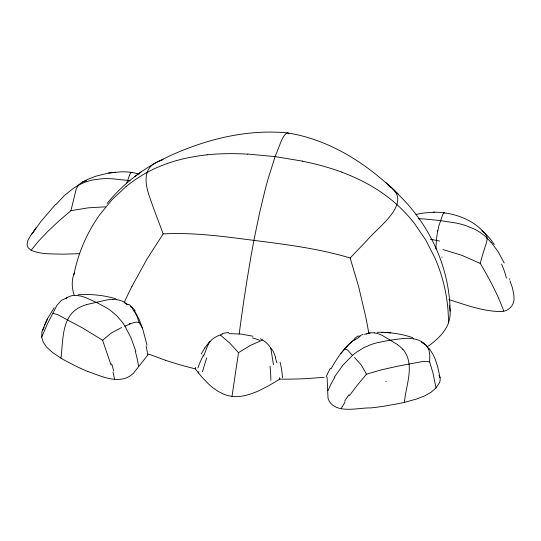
<?xml version="1.0" encoding="UTF-8"?>
<svg xmlns="http://www.w3.org/2000/svg" width="541" height="541" viewBox="0 0 541 541"><rect width="100%" height="100%" fill="white"/><g stroke="black" fill="none" stroke-linecap="round" stroke-linejoin="round"><path stroke-width="0.81" d="M435.884 249.056L436.506 238.946L437.669 230.73M327.055 377.009L328.002 397.763A110.919 39.209 5.6 0 0 328.367 399.447C335.285 414.771 357.959 407.535 370.916 407.914A165.424 58.475 5.6 0 0 384.178 406.176L398.595 403.613A173.654 61.383 5.6 0 0 404.418 402.348L416.09 399.184L424.685 395.884L431.17 392.198L436.026 387.883L433.01 373.155L429.642 361.882L429.77 354.984L428.898 349.824L427.796 347.275L426.092 345.057L421.189 342.095M87.825 371.478A165.424 58.475 5.6 0 1 76.876 366.615L65.414 360.725A173.654 61.383 5.6 0 1 60.937 358.135C63.317 341.013 61.174 317.087 79.209 307.572A74.218 56.69 78.3 0 1 86.364 304.698M165.363 360.225A166.966 59.016 5.6 0 0 195.179 368.813L201.942 377.158L208.522 383.975A156.268 55.236 5.6 0 0 211.605 386.687A120.021 42.421 5.6 0 0 212.951 387.769L217.915 391.224L222.649 393.747L227.382 395.491L231.994 396.438L238.513 352.678L250.429 345.415L262.615 340.032L260.336 338.822M404.418 402.348C405.797 385.334 415.569 364.228 402.842 349.236M33.948 231.548L33.008 232.596A216.596 76.558 5.6 0 0 30.485 235.781L27.801 240.583L27.057 244.498L28.105 247.683L31.128 250.26L38.621 241.076L47.879 231.365L58.996 220.884L70.932 210.699L76.234 188.971L78.425 185.123L81.725 182.452L87.967 179.281L95.689 176.251L108.613 173.046L120.941 171.828L126.107 171.862L131.497 172.342L139.483 173.979M198.479 373.047L198.872 371.451M438.528 226.97L442.43 215.467A86.215 6.891 -82.7 0 1 443.363 213.485L443.965 212.721M480.232 263.156C481.977 256.982 483.749 250.808 485.818 244.728C486.657 241.901 487.684 238.804 486.67 235.883C475.228 219.653 452.81 211.937 433.544 212.194M503.624 310.886C497.821 294.385 489.098 278.453 480.198 263.278M195.2 368.8L195.639 367.407M126.493 183.636L129.536 175.183M60.937 358.128L52.382 352.36L46.729 347.227L43.26 342.257L41.704 337.117L47.439 323.816L56.846 305.482L61.431 300.356L67.172 297.631M203.605 356.039C206.175 350.717 207.189 344.062 211.605 339.89A25.623 24.974 62 0 1 220.295 334.953M44.112 327.569L41.907 331.836L41.704 337.117M42.272 330.673L47.567 318.588L54.161 307.748M47.567 318.588L44.186 325.946M131.909 286.439L146.942 259.132L163.166 233.915C189.654 232.454 216.136 235.531 242.368 238.892L265.651 241.888C294.088 245.546 322.632 249.712 350.155 257.989L358.561 286.372L365.669 316.532A235.666 126.425 81.7 0 1 368.712 332.85M201.252 354.003L204.802 347.931M330.991 368.915C337.07 358.108 344.083 347.342 354.105 339.775M341.263 408.435L345.131 401.956M334.494 376.874L342.899 365.189L352.468 355.396A57.691 44.578 -63.4 0 1 356.999 351.853L363.904 347.647L371.369 344.448A87.148 67.246 -63.2 0 1 377.611 342.622L388.864 340.377L402.903 338.504A78.513 58.144 -56.5 0 1 409.3 338.341L413.25 338.754M31.277 234.72L40.663 221.83L55.304 204.667M33.393 231.676L36.409 227.342M349.418 395.627L357.195 385.334L366.507 374.203L381.256 369.868L397.838 366.169L421.926 361.659L426.335 361.388L429.642 361.882M340.56 353.855L349.134 344.184L354.991 339.139M55.797 204.85L56.426 204.065M56.744 203.673L64.609 195.328L73.211 188.451A61.329 61.174 39.8 0 1 78.215 185.374A53.999 53.809 -84.8 0 1 93.275 179.849L102.547 178.699A89.522 89.211 86.5 0 1 112.197 178.773L129.948 180.647M107.118 203.477C120.467 186.949 137.123 173.215 155.652 162.848L157.046 162.084C196.924 141.647 242.469 128.582 287.541 132.917L288.441 133.343M436.026 387.883L439.475 382.751L440.164 380.323L440.131 378.058L437.628 366.494L435.167 359.041L433.03 354.389L429.202 348.445M208.941 342.527L209.949 341.452M350.155 257.989L367.15 240.251C377.976 226.713 414.994 202.165 388.161 185.144M111.027 364.938L102.601 340.228L111.345 332.965L121.63 327.535M131.071 172.444L130.469 173.221A86.215 6.891 -82.7 0 0 129.536 175.196M126.134 186.517L111.967 199.764L99.49 215.034A176.914 164.89 19.2 0 0 73.989 274.307M134.783 176.616L141.059 171.95M324.201 377.293L307.586 378.544A168.799 59.666 5.6 0 1 279.792 379.133L268.62 385.78L259.822 390.291A159.791 56.48 5.6 0 1 257.07 391.522L255.656 392.117A114.55 40.494 5.6 0 1 253.891 392.813C246.946 395.444 239.46 397.317 231.994 396.438M155.652 162.848C142.188 169.353 145.576 186.361 149.884 197.627C153.935 209.861 158.763 221.81 163.166 233.915M157.046 162.084L163.166 159.568M82.306 182.141L85.093 181.059M358.899 336.84L360.063 336.306M358.967 336.793L359.9 336.374M67.125 297.516A38.864 24.67 74.7 0 1 77.201 295.555L80.568 296.049A78.513 49.86 74.8 0 1 85.884 297.692L97.285 302.838L106.3 307.66A87.148 58.063 80.8 0 1 111.169 310.974L116.815 315.836L121.793 321.57A57.691 38.499 81 0 1 124.903 326.101L133.762 322.551L136.636 322.132L139.132 322.436L142.547 328.36L147.03 345.232M86.344 304.644L106.962 299.924A79.581 53.782 -64.1 0 1 112.785 299.444M85.417 180.965L86.377 180.728M364.424 334.324L370.091 332.938M70.932 210.699L88.055 207.859L105.387 206.818M222.358 334.473L220.309 335.014L229.715 343.028L238.513 352.678M344.996 348.938L347.532 349.946L352.468 355.396M415.955 214.452L422.981 213.086L434.43 212.153M53.119 313.415L57.522 314.544L82.509 327.961L102.601 340.228M108.613 173.046L115.504 172.221M207.102 154.861C192.116 156.417 177.238 159.595 163.159 165.019A141.357 131.747 19.2 0 0 146.936 172.505A145.387 135.507 19.2 0 0 126.148 186.53M228.857 333.641L240.982 334.061L252.924 336.204M77.931 294.777C90.584 293.885 103.426 295.122 115.591 298.706M79.378 253.695L64.474 254.121A118.871 42.015 5.6 0 1 61.187 254.142C51.145 253.817 40.521 254.378 31.128 250.26M112.778 299.457L116.87 299.694M377.104 332.269C389.107 332.16 401.253 333.675 412.614 337.652M247.643 154.063L275.132 156.613L302.426 161.117M390.791 332.837L381.838 332.275M87.838 371.471C101.613 376.326 120.278 385.496 132.991 373.642A119.622 42.286 5.6 0 0 133.843 372.769L148.572 354.03L165.336 360.232M374.264 332.837L377.577 333.547A79.581 44.234 81 0 1 382.149 335.359L397.777 344.732M443.059 249.604L461.852 255.311L480.171 263.386M448.861 299.558C465.301 304.725 481.903 311.082 499.329 311.521C507.404 312.428 514.951 305.712 513.95 297.442A221.573 78.323 5.6 0 0 513.767 294.487L512.476 288.008L510.007 280.921M341.804 172.2C356.201 177.563 370.078 184.461 382.683 193.279A141.357 131.747 19.2 0 1 397.053 204.701A145.387 135.507 19.2 0 1 414.602 223.663L425.868 240.177L435.079 258.233A176.914 164.89 19.2 0 1 448.462 322.517M124.633 303.075L125.045 303.231M481.747 230.845L484.472 232.61M125.85 303.562L128.231 304.793L126.736 304.015A30.857 19.882 -74.8 0 0 125.722 303.629M450.132 311.129C449.524 270.858 432.82 231.704 405.764 202.104C374.338 168.535 333.716 140.2 287.541 132.917L285.905 133.607L284.059 135.832A325.608 26.015 -82.7 0 0 281.225 141.093L275.132 156.613L268.505 177.529A325.608 26.015 -82.7 0 0 264.894 190.757L259.477 213.35L254.453 237.641A166.689 13.322 -82.7 0 0 253.932 240.38A166.513 13.302 -82.7 0 0 250.591 258.706L247.453 277.391A163.957 13.099 -82.7 0 0 239.203 333.885M130.692 306.625L131.693 307.592M385.848 182.513L391.447 187.571M130.746 306.679L131.564 307.471M393.158 189.174L398.697 194.55M354.578 357.52L361.381 365.155L366.507 374.203M485.155 233.306L490.207 238.939L494.278 244.471M491.154 242.26L498.295 251.923L504.198 263.014M288.61 133.512L288.935 133.931M134.729 311.346L138.909 318.892L142.547 328.36M271.873 349.858L270.25 347.248A25.61 25.339 -19.6 0 0 262.642 339.985M134.121 310.703L136.819 315.863L139.132 322.436M124.91 326.101L131.044 337.915L135.859 351.305M439.035 375.271L440.083 377.807M275.328 357.675L276.897 362.781M112.988 372.073L114.597 379.255M449.267 305.192L449.598 306.727M270.804 348.079L273.435 364.648M509.419 278.716L509.575 279.426M279.643 377.659L279.785 379.119M207.088 154.76A249.374 232.427 19.2 0 1 247.643 154.165M302.405 161.211A249.374 232.427 19.2 0 1 341.838 172.106M74.354 295.433A244.769 86.519 5.6 0 1 73.786 274.273M73.901 274.294A237.188 83.841 5.6 0 1 74.624 272.448M124.214 302.581A235.666 155.321 -65.1 0 1 131.916 286.439M130.165 323.241A54.364 4.68 -29.1 0 1 129.353 323.89M116.849 299.748A40.217 27.178 -64.1 0 1 126.668 303.832M66.07 298.531A45.302 28.463 76.2 0 1 67.192 297.678M131.821 307.383A53.113 33.021 -39.8 0 1 133.566 311.048M128.832 304.394A33.61 20.01 -18.9 0 1 131.145 306.382M131.95 307.065A46.127 29.261 -77.2 0 1 135.122 310.73M146.151 345.942A60.531 24.311 84.5 0 1 147.619 354.409M131.064 172.498A43.564 3.483 -82.7 0 1 131.848 172.816M437.757 231.244A93.613 14.634 85.4 0 1 438.595 227.436M441.693 257.036A73.475 12.477 15.6 0 1 442.125 257.144M430.264 239.257A79.818 28.49 18.7 0 1 439.562 241.07M418.403 218.787A86.215 80.352 19.2 0 1 424.415 218.97L439.752 220.525L455.867 222.993A89.522 89.238 86 0 1 465.226 225.381L473.902 228.857A53.999 53.843 -85 0 1 487.089 238.006M486.947 238.155A61.329 60.761 71.4 0 1 490.991 242.402M443.958 212.775A43.564 3.483 -82.7 0 1 444.695 212.992M386.098 381.547A54.364 0.514 44.1 0 1 385.855 381.31M366.778 334.02A40.217 22.357 81 0 1 374.271 332.884M397.723 344.833A74.218 48.751 -66.5 0 1 402.775 349.33M413.229 338.815A38.864 28.768 -56.4 0 1 424.333 343.501M424.266 343.582A45.302 33.339 -58.2 0 1 428.722 349.222M354.632 338.754A53.113 37.457 48.6 0 1 358.196 335.805M359.833 335.697A33.61 21.66 26.9 0 1 363.153 334.453M354.551 340.194A46.127 33.745 -84.7 0 1 359.014 337.293M272.468 349.926A51.591 50.969 -0.7 0 1 275.653 357.574M280.062 362.206A91.483 85.025 48.2 0 1 282.524 377.652M252.478 337.949A41.359 37.41 9.2 0 1 259.612 340.303M222.108 333.547A40.034 38.641 40.7 0 1 228.762 332.607M449.564 306.727A237.188 83.841 5.6 0 1 448.55 322.524M448.665 322.537A244.769 86.519 5.6 0 1 427.654 346.483M326.291 376.577A60.531 34.381 -69.1 0 1 330.362 368.306M135.338 351.555A64.805 38.911 79.1 0 1 138.55 366.243M328.035 390.602A64.805 46.256 -61.7 0 1 334.906 377.172M111.689 363.863A122.726 52.883 89.6 0 1 113.718 371.058M501.581 264.123A70.972 57.17 64.1 0 1 506.457 278.155M344.637 401.118A122.726 69.688 -74.2 0 1 349.006 394.761M270.06 366.061A75.828 26.435 87.3 0 1 270.885 380.303M202.523 371.829A76.22 34.002 -73.3 0 1 206.77 357.885M197.871 367.948A91.747 82.692 -35.5 0 1 203.565 354.984M204.87 347.978A48.453 47.216 16.7 0 1 209.049 342.615"/></g></svg>
